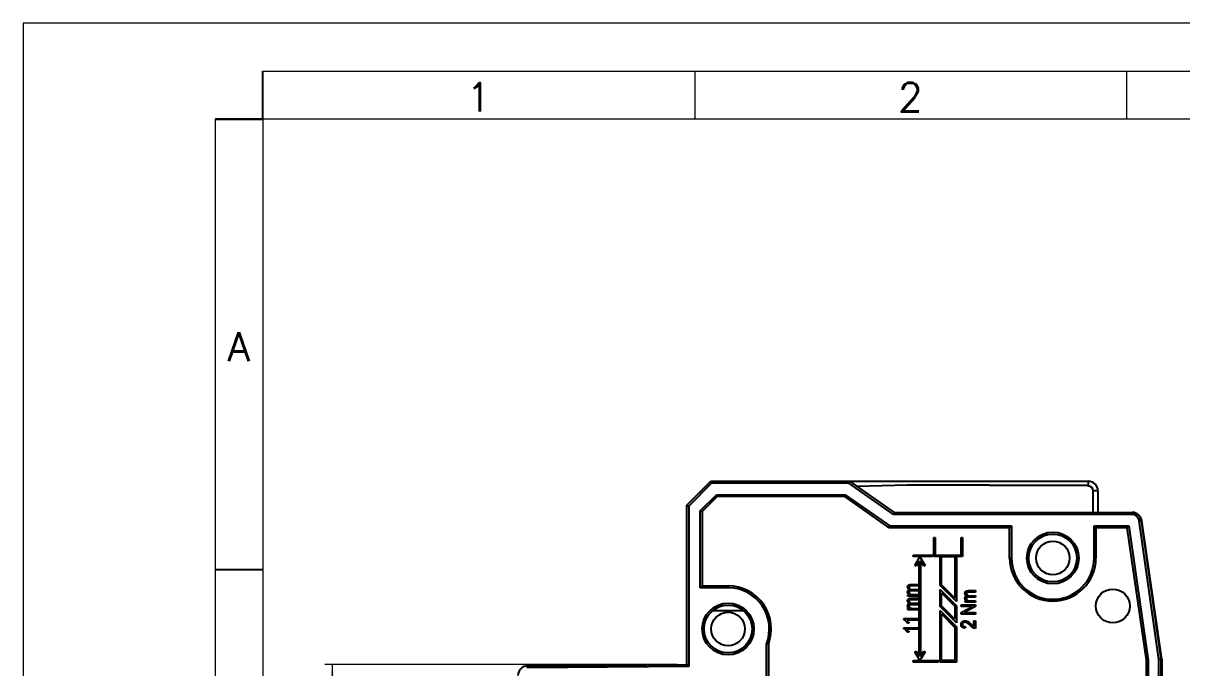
# Model space of a CAD drawing. Header units: millimetres. Extents: x 0 to 210, y 0 to 297.
# Drawn here: x 0 to 120.8, y 229.8 to 297 of the extents above; entities that cross this region are included whole.
import ezdxf

# ---------------------------------------------------------------- set-up
doc = ezdxf.new("R2010")
doc.units = ezdxf.units.MM
doc.layers.add('FORMATO', color=7, linetype='Continuous')
doc.styles.add('SLDTEXTSTYLE0', font='ROMANS')
doc.styles.add('SLDTEXTSTYLE1', font='TXT', dxfattribs={"width": 0.605})
doc.dimstyles.new('SLDDIMSTYLE0', dxfattribs={"dimtxt": 3.595646, "dimasz": 2.7, "dimexe": 0, "dimexo": 0.0625, "dimgap": 0.898912, "dimtad": 0, "dimrnd": 1e-09, "dimzin": 12, "dimdsep": 46, "dimtxsty": 'SLDTEXTSTYLE1', "dimsah": 1, "dimcen": 0.09, "dimadec": 0, "dimazin": 3, "dimtfac": 1, "dimtdec": 3, "dimtofl": 0, "dimtmove": 0, "dimatfit": 3, "dimfxl": 1, "dimfrac": 2, "dimtolj": 1, "dimtzin": 12, "dimarcsym": 0})

# ---------------------------------------------------------------- blocks, each defined once
blk = doc.blocks.new('_D_5')
at = {"color": 7, "linetype": 'Continuous', "lineweight": 18, "transparency": 16777216}
for p, q in [((68.18, 230.14), (31.46, 230.14)), ((32.21, 230.14), (32.21, 216.63)), ((26.94, 212.8), (26.94, 213.82)), ((26.94, 213.82), (32.54, 213.82)), ((32.54, 213.82), (32.54, 212.8)), ((26.94, 202.68), (26.94, 201.66)), ((32.54, 201.66), (32.54, 202.68)), ((26.94, 201.66), (32.54, 201.66)), ((32.21, 185.34), (32.21, 198.85)), ((68.18, 185.34), (31.46, 185.34))]:
    blk.add_line(p, q, dxfattribs=at)
for points in [[(32.21, 230.14), (31.86, 227.44), (32.56, 227.44)], [(32.21, 185.34), (32.56, 188.04), (31.86, 188.04)]]:
    blk.add_solid(points, dxfattribs=at)
at = {"color": 7, "linetype": 'Continuous', "lineweight": 18, "transparency": 16777216, "char_height": 3.704, "attachment_point": 1, "rotation": 90, "style": 'SLDTEXTSTYLE1'}
for s, insert in [('1,764', (27.76, 202.68)), ('44,8', (33.38, 203.8))]:
    blk.add_mtext(s, dxfattribs=dict(at, insert=insert))

msp = doc.modelspace()

# ---------------------------------------------------------------- linework, layer by layer
at = {"color": 7, "linetype": 'Continuous', "lineweight": 25}
for p, q in [((69.182, 246.739), (71.682, 249.239)), ((71.766, 249.036), (69.385, 246.655)), ((71.682, 249.239), (71.766, 249.036)), ((71.682, 249.239), (71.766, 249.239)), ((71.766, 249.239), (71.766, 249.036)), ((71.766, 249.239), (86.14, 249.239)), ((86.076, 249.036), (71.766, 249.036)), ((86.14, 249.239), (86.076, 249.036)), ((90.717, 245.786), (86.076, 249.036)), ((86.14, 249.239), (90.782, 245.989)), ((86.14, 249.239), (111.032, 249.239)), ((86.849, 248.743), (92.182, 248.863)), ((92.182, 248.863), (92.182, 248.846)), ((100.682, 248.846), (92.182, 248.846)), ((100.682, 248.839), (100.682, 248.846)), ((100.682, 248.839), (110.963, 248.839)), ((110.963, 248.839), (110.979, 248.739)), ((111.032, 249.239), (111.032, 248.739)), ((70.582, 246.159), (72.262, 247.839)), ((72.344, 247.639), (70.782, 246.076)), ((72.262, 247.839), (85.699, 247.839)), ((72.344, 247.639), (72.262, 247.839)), ((85.636, 247.639), (72.344, 247.639)), ((85.636, 247.639), (85.699, 247.839)), ((90.277, 244.389), (85.636, 247.639)), ((85.699, 247.839), (90.34, 244.589)), ((111.032, 248.739), (110.979, 248.739)), ((111.532, 245.989), (111.532, 248.239)), ((112.032, 248.239), (111.532, 248.239)), ((112.032, 248.239), (112.032, 245.989)), ((69.182, 246.739), (69.385, 246.655)), ((69.182, 230.139), (69.182, 246.739)), ((69.385, 246.655), (69.385, 229.937)), ((70.582, 238.139), (70.582, 246.159)), ((70.782, 246.076), (70.582, 246.159)), ((70.782, 246.076), (70.782, 238.339)), ((90.782, 245.989), (90.717, 245.786)), ((115.538, 245.786), (90.717, 245.786)), ((90.782, 245.989), (115.538, 245.989)), ((115.538, 245.989), (115.538, 245.786)), ((115.538, 245.989), (115.615, 245.989)), ((90.277, 244.389), (90.34, 244.589)), ((102.832, 244.389), (90.277, 244.389)), ((90.34, 244.589), (103.032, 244.589)), ((102.832, 244.389), (103.032, 244.589)), ((102.832, 241.239), (102.832, 244.389)), ((103.032, 244.589), (103.032, 241.239)), ((111.632, 244.589), (115.269, 244.589)), ((111.632, 241.239), (111.632, 244.589)), ((111.832, 244.389), (111.632, 244.589)), ((115.095, 244.389), (111.832, 244.389)), ((111.832, 244.389), (111.832, 241.239)), ((115.095, 244.389), (115.269, 244.589)), ((117.082, 230.575), (115.095, 244.389)), ((115.269, 244.589), (117.282, 230.589)), ((116.528, 245.132), (116.327, 245.103)), ((118.402, 230.669), (116.327, 245.103)), ((116.528, 245.132), (118.606, 230.684)), ((116.605, 245.132), (116.528, 245.132)), ((118.682, 230.689), (116.605, 245.132)), ((94.932, 241.389), (94.932, 243.389)), ((94.932, 243.389), (95.082, 243.389)), ((95.082, 243.389), (95.082, 241.539)), ((97.782, 241.539), (97.782, 243.389)), ((97.782, 243.389), (97.932, 243.389)), ((97.932, 243.389), (97.932, 241.389)), ((92.782, 241.389), (92.782, 241.539)), ((92.782, 241.539), (94.782, 241.539)), ((94.782, 241.389), (92.782, 241.389)), ((92.953, 240.464), (93.482, 241.379)), ((93.083, 240.389), (92.953, 240.464)), ((93.407, 240.949), (93.083, 240.389)), ((93.407, 230.979), (93.407, 240.949)), ((93.482, 241.379), (94.01, 240.464)), ((93.88, 240.389), (93.557, 240.949)), ((93.557, 240.949), (93.557, 230.979)), ((94.01, 240.464), (93.88, 240.389)), ((94.782, 241.539), (94.782, 241.389)), ((95.582, 241.389), (94.932, 241.389)), ((95.082, 241.539), (97.782, 241.539)), ((95.582, 238.389), (95.582, 241.389)), ((95.732, 241.389), (97.132, 241.389)), ((95.732, 238.451), (95.732, 241.389)), ((97.132, 241.389), (97.132, 237.051)), ((97.282, 241.389), (97.282, 236.689)), ((97.932, 241.389), (97.282, 241.389)), ((102.832, 241.239), (103.032, 241.239)), ((111.832, 241.239), (111.632, 241.239)), ((70.782, 238.339), (70.582, 238.139)), ((73.482, 238.139), (70.582, 238.139)), ((70.782, 238.339), (73.482, 238.339)), ((73.482, 238.339), (73.482, 238.139)), ((92.561, 238.487), (93.307, 238.487)), ((93.307, 238.331), (92.62, 238.331)), ((92.673, 237.961), (93.307, 237.961)), ((93.307, 238.487), (93.307, 238.331)), ((93.307, 237.961), (93.307, 237.805)), ((97.282, 236.689), (95.582, 238.389)), ((95.582, 236.189), (95.582, 237.965)), ((95.582, 237.965), (97.282, 236.265)), ((97.132, 237.051), (95.732, 238.451)), ((92.216, 237.279), (92.216, 237.416)), ((92.216, 237.416), (92.369, 237.416)), ((93.307, 237.279), (92.216, 237.279)), ((92.561, 237.045), (93.307, 237.045)), ((93.307, 237.805), (92.598, 237.805)), ((93.307, 236.89), (92.62, 236.89)), ((92.741, 237.435), (93.307, 237.435)), ((93.307, 237.435), (93.307, 237.279)), ((93.307, 237.045), (93.307, 236.89)), ((95.732, 236.251), (95.732, 237.603)), ((95.732, 237.603), (97.132, 236.203)), ((98.191, 236.629), (98.191, 236.766)), ((98.191, 236.766), (98.344, 236.766)), ((98.536, 237.837), (99.282, 237.837)), ((99.282, 237.155), (98.573, 237.155)), ((99.282, 237.681), (98.595, 237.681)), ((98.648, 237.311), (99.282, 237.311)), ((98.716, 236.785), (99.282, 236.785)), ((99.282, 237.837), (99.282, 237.681)), ((99.282, 237.311), (99.282, 237.155)), ((99.282, 236.785), (99.282, 236.629)), ((75.109, 235.737), (71.854, 235.737)), ((92.216, 235.838), (92.216, 235.974)), ((92.216, 235.974), (92.369, 235.974)), ((93.307, 235.838), (92.216, 235.838)), ((93.307, 236.364), (92.598, 236.364)), ((92.673, 236.519), (93.307, 236.519)), ((92.741, 235.993), (93.307, 235.993)), ((93.307, 236.519), (93.307, 236.364)), ((93.307, 235.993), (93.307, 235.838)), ((97.282, 234.489), (95.582, 236.189)), ((95.582, 230.389), (95.582, 235.765)), ((95.582, 235.765), (97.282, 234.065)), ((97.132, 234.851), (95.732, 236.251)), ((97.132, 236.203), (97.132, 234.851)), ((97.282, 236.265), (97.282, 234.489)), ((97.782, 236.201), (97.782, 236.357)), ((97.782, 236.357), (99.282, 236.357)), ((97.782, 235.568), (98.977, 236.201)), ((98.977, 236.201), (97.782, 236.201)), ((97.782, 235.402), (97.782, 235.568)), ((99.282, 236.19), (98.088, 235.558)), ((98.088, 235.558), (99.282, 235.558)), ((99.282, 236.629), (98.191, 236.629)), ((99.282, 236.357), (99.282, 236.19)), ((99.282, 235.558), (99.282, 235.402)), ((91.787, 234.821), (91.787, 234.922)), ((91.787, 234.922), (93.307, 234.922)), ((93.307, 234.766), (92.118, 234.766)), ((92.352, 234.454), (92.177, 234.454)), ((93.307, 234.922), (93.307, 234.766)), ((95.732, 230.539), (95.732, 235.403)), ((95.732, 235.403), (97.132, 234.003)), ((99.282, 235.402), (97.782, 235.402)), ((99.106, 234.701), (99.282, 234.701)), ((99.106, 234.116), (99.106, 234.701)), ((99.282, 234.701), (99.282, 233.902)), ((91.787, 233.866), (91.787, 233.967)), ((91.787, 233.967), (93.307, 233.967)), ((93.307, 233.812), (92.118, 233.812)), ((92.352, 233.5), (92.177, 233.5)), ((93.307, 233.967), (93.307, 233.812)), ((97.132, 234.003), (97.132, 230.539)), ((97.282, 234.065), (97.282, 230.389)), ((98.23, 234.078), (98.21, 233.922)), ((77.482, 228.839), (77.482, 232.261)), ((77.682, 232.224), (77.482, 232.261)), ((77.682, 232.224), (77.682, 228.639)), ((92.953, 231.464), (93.083, 231.539)), ((93.482, 230.549), (92.953, 231.464)), ((93.083, 231.539), (93.407, 230.979)), ((94.01, 231.464), (93.482, 230.549)), ((93.557, 230.979), (93.88, 231.539)), ((93.88, 231.539), (94.01, 231.464)), ((52.573, 229.994), (69.182, 230.139)), ((52.575, 229.791), (52.573, 229.994)), ((69.385, 229.937), (52.575, 229.791)), ((69.385, 229.937), (69.182, 230.139)), ((92.782, 230.389), (92.782, 230.539)), ((92.782, 230.539), (95.432, 230.539)), ((95.432, 230.389), (92.782, 230.389)), ((95.432, 230.539), (95.432, 230.389)), ((97.282, 230.389), (95.582, 230.389)), ((97.132, 230.539), (95.732, 230.539)), ((117.082, 230.575), (117.282, 230.589)), ((117.082, 225.289), (117.082, 230.575)), ((117.282, 230.589), (117.282, 225.089)), ((118.606, 230.684), (118.402, 230.669)), ((118.402, 224.765), (118.402, 230.669)), ((118.682, 230.689), (118.606, 230.684)), ((118.606, 230.684), (118.606, 224.765)), ((118.682, 230.689), (118.682, 224.689))]:
    msp.add_line(p, q, dxfattribs=at)
for centre, radius in [((107.332, 241.239), 2.7), ((107.332, 241.239), 2.5), ((107.332, 241.239), 1.75), ((113.582, 236.239), 1.77), ((113.582, 236.239), 1.766), ((73.482, 233.839), 2.7), ((73.482, 233.839), 2.5), ((73.482, 233.839), 1.75)]:
    msp.add_circle(centre, radius, dxfattribs=at)
for centre, radius, start, end in [((111.032, 248.239), 1, 0, 90), ((111.032, 248.239), 0.5, 0, 90), ((107.332, 241.239), 4.5, 180, 0), ((107.332, 241.239), 4.3, 180, 0), ((73.482, 233.839), 4.5, 338.96053, 90), ((73.482, 233.839), 4.3, 338.4711, 90), ((52.582, 228.994), 1, 90.5, 180)]:
    msp.add_arc(centre, radius, start, end, dxfattribs=at)
for major_axis, start_param, end_param in [((1, 0), 0.1428065, 1.5707963), ((-1, 0), 3.2843991, 4.712389)]:
    msp.add_ellipse((115.615, 244.989), major_axis=major_axis, ratio=0.9999611, start_param=start_param, end_param=end_param, dxfattribs=at)
for points, knots in [([(115.538, 245.989), (115.658, 245.977), (115.896, 245.952), (116.209, 245.757), (116.443, 245.476), (116.5, 245.244), (116.528, 245.132)], [0, 0, 0, 0, 0.2500047, 0.500008, 0.7581124, 1, 1, 1, 1]), ([(116.327, 245.103), (116.304, 245.195), (116.257, 245.38), (116.07, 245.603), (115.823, 245.756), (115.633, 245.776), (115.538, 245.786)], [0, 0, 0, 0, 0.2499956, 0.4999941, 0.7499959, 1, 1, 1, 1]), ([(92.196, 238.212), (92.199, 238.244), (92.203, 238.309), (92.255, 238.395), (92.372, 238.479), (92.483, 238.484), (92.561, 238.487)], [0, 0, 0, 0, 0.1871244, 0.3737774, 0.5604874, 1, 1, 1, 1]), ([(92.383, 237.937), (92.326, 237.974), (92.225, 238.042), (92.205, 238.16), (92.196, 238.212)], [0, 0, 0, 0, 0.5608218, 1, 1, 1, 1]), ([(92.62, 238.331), (92.56, 238.332), (92.486, 238.333), (92.407, 238.293), (92.376, 238.26), (92.356, 238.221), (92.353, 238.192), (92.352, 238.177)], [0, 0, 0, 0, 0.4996235, 0.6247926, 0.7499095, 0.8749548, 1, 1, 1, 1]), ([(92.352, 238.177), (92.353, 238.159), (92.356, 238.122), (92.386, 238.056), (92.487, 237.968), (92.599, 237.964), (92.673, 237.961)], [0, 0, 0, 0, 0.1256875, 0.2512656, 0.5006529, 1, 1, 1, 1]), ([(92.196, 237.685), (92.199, 237.717), (92.203, 237.78), (92.261, 237.883), (92.337, 237.916), (92.383, 237.937)], [0, 0, 0, 0, 0.2813162, 0.5618947, 1, 1, 1, 1]), ([(92.369, 237.416), (92.343, 237.432), (92.29, 237.466), (92.216, 237.555), (92.204, 237.636), (92.196, 237.685)], [0, 0, 0, 0, 0.2811253, 0.5620306, 1, 1, 1, 1]), ([(92.196, 236.77), (92.199, 236.803), (92.203, 236.868), (92.255, 236.954), (92.372, 237.037), (92.483, 237.042), (92.561, 237.045)], [0, 0, 0, 0, 0.1871244, 0.3737774, 0.5604874, 1, 1, 1, 1]), ([(92.383, 236.495), (92.326, 236.533), (92.225, 236.6), (92.205, 236.718), (92.196, 236.77)], [0, 0, 0, 0, 0.5608218, 1, 1, 1, 1]), ([(92.598, 237.805), (92.543, 237.804), (92.473, 237.803), (92.401, 237.762), (92.372, 237.732), (92.354, 237.694), (92.353, 237.667), (92.352, 237.653)], [0, 0, 0, 0, 0.498874, 0.6240773, 0.7494013, 0.8746676, 1, 1, 1, 1]), ([(92.352, 237.653), (92.354, 237.632), (92.357, 237.59), (92.388, 237.533), (92.434, 237.49), (92.55, 237.438), (92.656, 237.436), (92.741, 237.435)], [0, 0, 0, 0, 0.1250051, 0.2499063, 0.3750226, 0.5001931, 1, 1, 1, 1]), ([(92.62, 236.89), (92.56, 236.89), (92.486, 236.892), (92.407, 236.851), (92.376, 236.819), (92.356, 236.779), (92.353, 236.75), (92.352, 236.736)], [0, 0, 0, 0, 0.4996235, 0.6247926, 0.7499095, 0.8749548, 1, 1, 1, 1]), ([(92.352, 236.736), (92.353, 236.717), (92.356, 236.681), (92.386, 236.614), (92.487, 236.527), (92.599, 236.522), (92.673, 236.519)], [0, 0, 0, 0, 0.1256875, 0.2512656, 0.5006529, 1, 1, 1, 1]), ([(98.171, 237.562), (98.174, 237.595), (98.178, 237.66), (98.23, 237.746), (98.347, 237.829), (98.458, 237.834), (98.536, 237.837)], [0, 0, 0, 0, 0.1871244, 0.3737774, 0.5604874, 1, 1, 1, 1]), ([(98.358, 237.287), (98.301, 237.325), (98.2, 237.392), (98.18, 237.51), (98.171, 237.562)], [0, 0, 0, 0, 0.5608218, 1, 1, 1, 1]), ([(98.171, 237.036), (98.174, 237.067), (98.178, 237.13), (98.236, 237.233), (98.312, 237.266), (98.358, 237.287)], [0, 0, 0, 0, 0.2813162, 0.5618947, 1, 1, 1, 1]), ([(98.344, 236.766), (98.318, 236.783), (98.265, 236.816), (98.191, 236.905), (98.179, 236.986), (98.171, 237.036)], [0, 0, 0, 0, 0.2811253, 0.5620306, 1, 1, 1, 1]), ([(98.595, 237.681), (98.535, 237.682), (98.461, 237.683), (98.382, 237.643), (98.351, 237.611), (98.331, 237.571), (98.328, 237.542), (98.327, 237.527)], [0, 0, 0, 0, 0.4996235, 0.6247926, 0.7499095, 0.8749548, 1, 1, 1, 1]), ([(98.327, 237.527), (98.328, 237.509), (98.331, 237.473), (98.361, 237.406), (98.462, 237.319), (98.574, 237.314), (98.648, 237.311)], [0, 0, 0, 0, 0.1256875, 0.2512656, 0.5006529, 1, 1, 1, 1]), ([(98.573, 237.155), (98.518, 237.154), (98.448, 237.153), (98.376, 237.113), (98.347, 237.082), (98.329, 237.044), (98.328, 237.017), (98.327, 237.003)], [0, 0, 0, 0, 0.498874, 0.6240773, 0.7494013, 0.8746676, 1, 1, 1, 1]), ([(98.327, 237.003), (98.329, 236.982), (98.332, 236.94), (98.363, 236.884), (98.409, 236.841), (98.525, 236.788), (98.631, 236.786), (98.716, 236.785)], [0, 0, 0, 0, 0.1250051, 0.2499063, 0.3750226, 0.5001931, 1, 1, 1, 1]), ([(92.196, 236.244), (92.199, 236.275), (92.203, 236.338), (92.261, 236.441), (92.337, 236.475), (92.383, 236.495)], [0, 0, 0, 0, 0.2813162, 0.5618947, 1, 1, 1, 1]), ([(92.369, 235.974), (92.343, 235.991), (92.29, 236.024), (92.216, 236.113), (92.204, 236.194), (92.196, 236.244)], [0, 0, 0, 0, 0.2811253, 0.5620306, 1, 1, 1, 1]), ([(92.598, 236.364), (92.543, 236.362), (92.473, 236.361), (92.401, 236.321), (92.372, 236.29), (92.354, 236.253), (92.353, 236.225), (92.352, 236.211)], [0, 0, 0, 0, 0.498874, 0.6240773, 0.7494013, 0.8746676, 1, 1, 1, 1]), ([(92.352, 236.211), (92.354, 236.19), (92.357, 236.148), (92.388, 236.092), (92.434, 236.049), (92.55, 235.996), (92.656, 235.995), (92.741, 235.993)], [0, 0, 0, 0, 0.1250051, 0.2499063, 0.3750226, 0.5001931, 1, 1, 1, 1]), ([(92.177, 234.454), (92.119, 234.54), (92.016, 234.692), (91.857, 234.782), (91.787, 234.821)], [0, 0, 0, 0, 0.5602037, 1, 1, 1, 1]), ([(92.118, 234.766), (92.17, 234.714), (92.262, 234.621), (92.325, 234.505), (92.352, 234.454)], [0, 0, 0, 0, 0.5597552, 1, 1, 1, 1]), ([(97.762, 234.321), (97.768, 234.381), (97.778, 234.502), (97.903, 234.625), (98.042, 234.69), (98.136, 234.697), (98.182, 234.701)], [0, 0, 0, 0, 0.2796935, 0.5582605, 0.779102, 1, 1, 1, 1]), ([(98.21, 233.922), (98.148, 233.929), (98.023, 233.944), (97.866, 234.033), (97.774, 234.173), (97.766, 234.271), (97.762, 234.321)], [0, 0, 0, 0, 0.28092, 0.5601055, 0.7797736, 1, 1, 1, 1]), ([(98.179, 234.545), (98.143, 234.542), (98.07, 234.537), (97.983, 234.479), (97.927, 234.401), (97.921, 234.344), (97.918, 234.315)], [0, 0, 0, 0, 0.2804253, 0.5599428, 0.7799288, 1, 1, 1, 1]), ([(98.725, 234.21), (98.637, 234.295), (98.515, 234.413), (98.323, 234.525), (98.227, 234.538), (98.179, 234.545)], [0, 0, 0, 0, 0.5606052, 0.780638, 1, 1, 1, 1]), ([(98.182, 234.701), (98.252, 234.693), (98.391, 234.678), (98.603, 234.54), (98.734, 234.421), (98.815, 234.348)], [0, 0, 0, 0, 0.279141, 0.5590777, 1, 1, 1, 1]), ([(98.815, 234.348), (98.846, 234.319), (98.897, 234.272), (98.969, 234.207), (99.033, 234.155), (99.082, 234.129), (99.106, 234.116)], [0, 0, 0, 0, 0.3400533, 0.5600752, 0.7800781, 1, 1, 1, 1]), ([(92.177, 233.5), (92.119, 233.585), (92.016, 233.737), (91.857, 233.827), (91.787, 233.866)], [0, 0, 0, 0, 0.5602037, 1, 1, 1, 1]), ([(92.118, 233.812), (92.17, 233.759), (92.262, 233.666), (92.325, 233.551), (92.352, 233.5)], [0, 0, 0, 0, 0.5597552, 1, 1, 1, 1]), ([(97.918, 234.315), (97.92, 234.288), (97.925, 234.233), (97.973, 234.162), (98.069, 234.089), (98.164, 234.082), (98.23, 234.078)], [0, 0, 0, 0, 0.1869992, 0.3738594, 0.5610311, 1, 1, 1, 1]), ([(99.282, 233.902), (99.221, 233.91), (99.1, 233.926), (98.909, 234.039), (98.795, 234.145), (98.725, 234.21)], [0, 0, 0, 0, 0.2789983, 0.5591533, 1, 1, 1, 1])]:
    msp.add_open_spline(points, degree=3, knots=knots, dxfattribs=at)
at = {"layer": 'FORMATO', "lineweight": 18}
for p, q in [((0, 297), (0, 0)), ((210, 297), (0, 297)), ((25, 292), (205, 292)), ((70, 292), (70, 287)), ((115, 292), (115, 287)), ((20, 287), (20, 5)), ((25, 287), (25, 5)), ((205, 287), (25, 287))]:
    msp.add_line(p, q, dxfattribs=at)
at = {"layer": 'FORMATO'}
for p, q in [((25, 287), (25, 292)), ((25, 287), (20, 287)), ((20, 287), (25, 287)), ((25, 240), (20, 240))]:
    msp.add_line(p, q, dxfattribs=at)

# ---------------------------------------------------------------- texts
at = {"layer": 'FORMATO', "char_height": 3, "attachment_point": 2, "style": 'SLDTEXTSTYLE0'}
for s, insert in [('1', (47.477, 290.776)), ('2', (92.477, 290.776)), ('A', (22.482, 264.776))]:
    msp.add_mtext(s, dxfattribs=dict(at, insert=insert))

# ---------------------------------------------------------------- dimensions: what is measured, and where the dimension line sits
at = {"color": 7, "linetype": 'Continuous', "lineweight": 18}
dim = msp.add_linear_dim(base=(32.209, 185.339), p1=(69.182, 230.139), p2=(69.182, 185.339), angle=90, dimstyle='SLDDIMSTYLE0', dxfattribs=at)
dim.commit()
dim.dimension.update_dxf_attribs({"geometry": '_D_5', "text_midpoint": (32.209, 207.739), "dimtype": 160})

doc.saveas('drawing.dxf')
